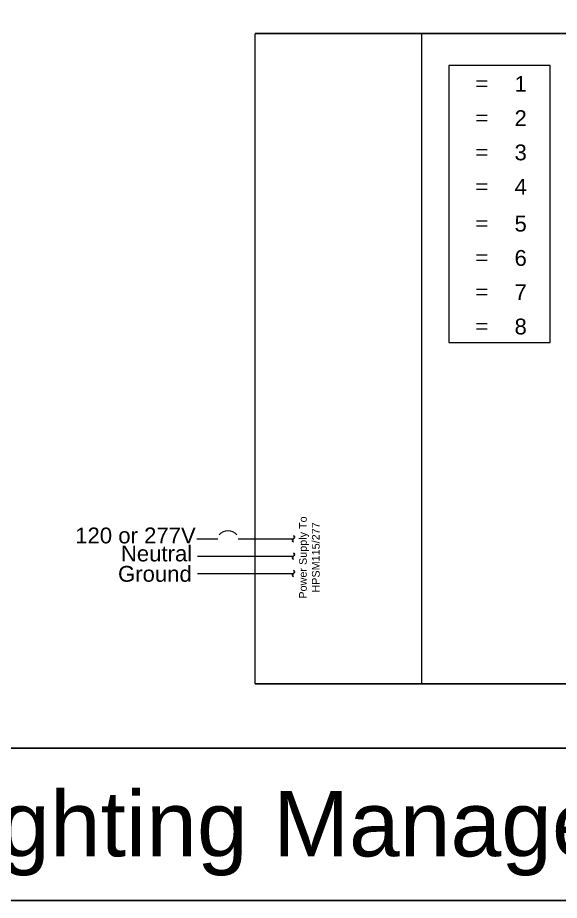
# Model space of a CAD drawing. Header units: inches. Extents: x 59 to 3361, y -1026 to 1732.
# Drawn here: x 1915.5 to 2027.5, y 893.1 to 1075.8 of the extents above; entities that cross this region are included whole.
import ezdxf
from ezdxf.enums import TextEntityAlignment as Align

# ---------------------------------------------------------------- set-up
doc = ezdxf.new("R2010")
doc.units = ezdxf.units.IN
doc.header["$MEASUREMENT"] = 0
doc.layers.add('PANEL', color=7, linetype='Continuous', lineweight=0)
doc.styles.add('ARIAL', font='arial.ttf')

# ---------------------------------------------------------------- blocks, each defined once
blk = doc.blocks.new('G_ENDLINE')
blk.add_lwpolyline([(0.087, 0, -0.57735), (0, 0, 0.57735), (-0.087, 0, 0.57735)], format="xyb")
blk = doc.blocks.new('LMCP-8_TW')
at = {"layer": 'PANEL'}
for p, q in [((-24.72, 124.7), (-26.91, 124.7)), ((-24.72, 123.61), (-26.91, 123.61)), ((-24.72, 117.6), (-26.91, 117.6)), ((-24.72, 116.51), (-26.91, 116.51)), ((-24.72, 110.51), (-26.91, 110.51)), ((-24.72, 109.42), (-26.91, 109.42)), ((-24.72, 103.41), (-26.91, 103.41)), ((-24.72, 102.32), (-26.91, 102.32)), ((-24.72, 95.77), (-26.91, 95.77)), ((-24.72, 94.68), (-26.91, 94.68)), ((-24.72, 88.68), (-26.91, 88.68)), ((-24.72, 87.59), (-26.91, 87.59)), ((-24.72, 81.58), (-26.91, 81.58)), ((-24.72, 80.49), (-26.91, 80.49)), ((-24.72, 74.49), (-26.91, 74.49)), ((-24.72, 73.4), (-26.91, 73.4)), ((-84.74, 30.03), (-80.42, 30.03)), ((-76.21, 30.03), (-64.78, 30.03)), ((-84.61, 26.43), (-64.78, 26.43)), ((-84.61, 22.83), (-64.78, 22.83))]:
    blk.add_line(p, q, dxfattribs=at)
at = {"layer": 'PANEL', "const_width": 0.314}
for points in [[(-72.71, 0), (-72.71, 134.56)], [(-72.71, 134.56), (72.71, 134.56)], [(-38.26, 134.56), (-38.26, 0)], [(-72.71, 0), (72.71, 0)]]:
    blk.add_lwpolyline(points, dxfattribs=at)
at = {"layer": 'PANEL', "linetype": 'Continuous'}
blk.add_lwpolyline([(-32.63, 70.67), (-11.71, 70.67), (-11.71, 127.97), (-32.63, 127.97)], close=True, dxfattribs=at)
at = {"layer": 'PANEL'}
blk.add_arc((-78.31, 29.11), 2.54, 43.3165, 136.6835, dxfattribs=at)
at = {"xscale": 8, "yscale": 8, "zscale": 8, "rotation": 90}
for p in [(-64.78, 30.03), (-64.78, 26.43), (-64.78, 22.83)]:
    blk.add_blockref('G_ENDLINE', p, dxfattribs=at)
at = {"color": 7, "insert": (-63.62, 16.6), "char_height": 1.6, "width": 18.8555, "attachment_point": 1, "rotation": 90, "style": 'ARIAL'}
blk.add_mtext('\\pi1.0452;Power Supply To \\P\\pi2.2992;HPSM115/277', dxfattribs=at)
at = {"layer": 'PANEL', "style": 'ARIAL'}
for s, p in [('1', (-17.8, 122.51)), ('2', (-17.8, 115.42)), ('3', (-17.8, 108.33)), ('4', (-17.8, 101.23)), ('5', (-17.8, 93.59)), ('6', (-17.8, 86.5)), ('7', (-17.8, 79.4)), ('8', (-17.8, 72.31))]:
    blk.add_text(s, height=3.27, dxfattribs=at).set_placement(p, align=Align.CENTER)
for s, height, p in [('120 or 277V', 3.2743, (-109.89, 29.08)), ('Neutral', 3.274, (-100.45, 25.35)), ('Ground', 3.274, (-101.04, 21.14))]:
    blk.add_text(s, height=height, dxfattribs=at).set_placement(p)

msp = doc.modelspace()

# ---------------------------------------------------------------- linework, layer by layer
for points in [[(1461.06, 1620.75), (2585.54, 1620.75), (2585.54, 893.14), (1461.06, 893.14)], [(1480.77, 924.65), (2559.03, 924.65), (2559.03, 1600.26), (1480.77, 1600.26)]]:
    msp.add_lwpolyline(points, close=True)

# ---------------------------------------------------------------- block references
msp.add_blockref('LMCP-8_TW', (2037.28, 937.92))

# ---------------------------------------------------------------- texts
at = {"insert": (2023.3, 906.95), "char_height": 13.5, "attachment_point": 5, "style": 'ARIAL'}
msp.add_mtext_dynamic_manual_height_columns('{\\fArial|b1|i0|c0|p34;Wattstopper} Digital Lighting Management (DLM) Typical Wiring Details ', width=1213.6821, gutter_width=70, heights=[82.57], dxfattribs=at)

doc.saveas('drawing.dxf')
